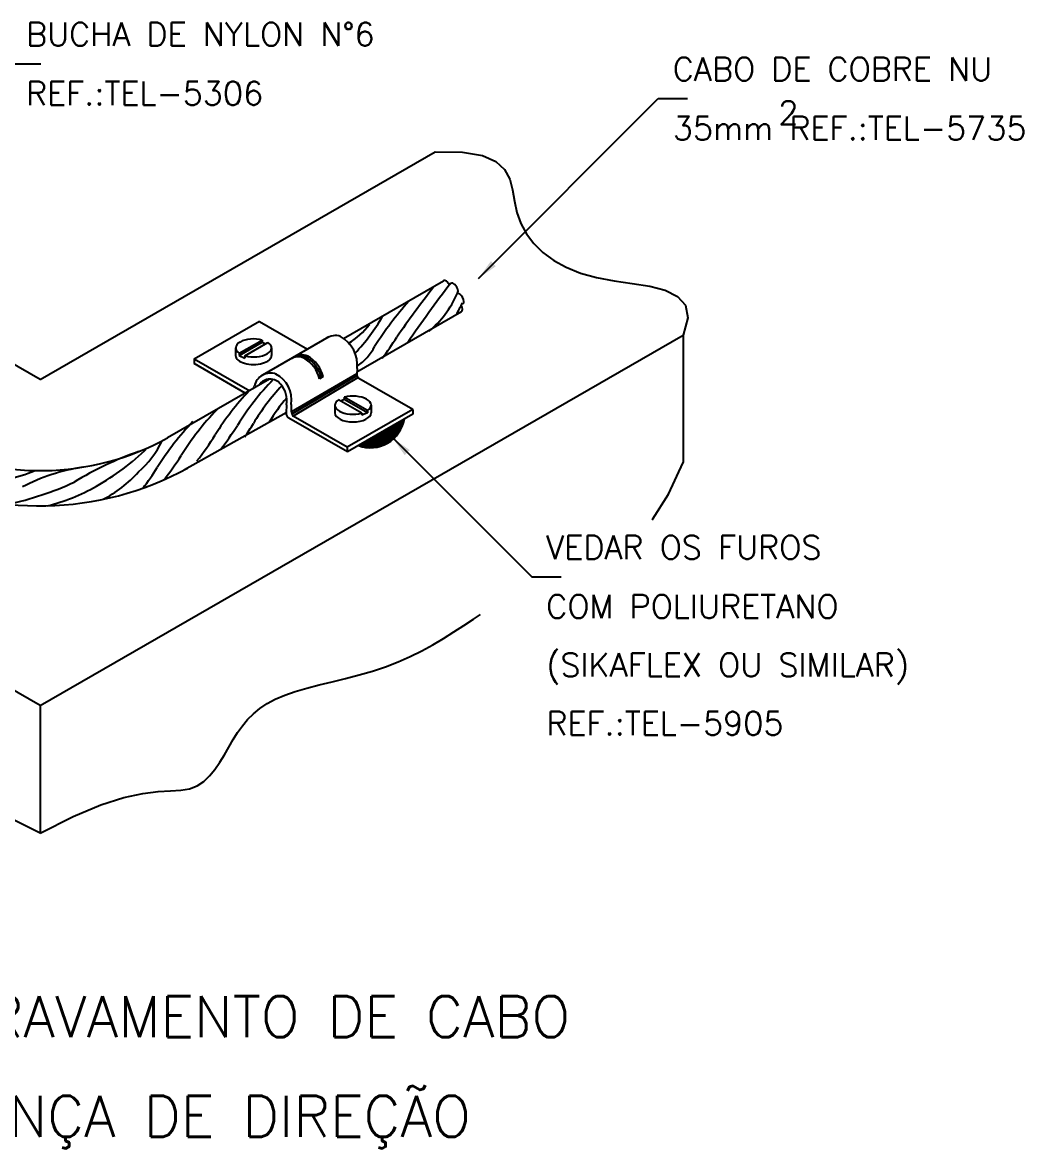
# Model space of a CAD drawing. Header units: millimetres. Extents: x -6250.9 to -6233.9, y -4785 to -4774.2.
# Drawn here: x -6242.47 to -6233.93, y -4785.04 to -4775.43 of the extents above; entities that cross this region are included whole.
import ezdxf
from ezdxf.enums import TextEntityAlignment as Align

# ---------------------------------------------------------------- set-up
doc = ezdxf.new("R2010")
doc.units = ezdxf.units.MM
doc.header["$LTSCALE"] = 10
doc.layers.add('Termotécnica', color=7, linetype='Continuous')
doc.styles.add('r140', font='romans.shx')
doc.styles.add('r80', font='romans.shx')

msp = doc.modelspace()

# ---------------------------------------------------------------- linework, layer by layer
at = {"layer": 'Termotécnica', "color": 2}
for p, q in [((-6242.5684, -4775.7784), (-6242.3184, -4775.7784)), ((-6238.5854, -4777.6108), (-6237.0499, -4776.0753)), ((-6237.0499, -4776.0753), (-6236.7999, -4776.0753)), ((-6242.3251, -4778.4726), (-6238.9533, -4776.5289)), ((-6242.3251, -4778.4726), (-6244.045, -4777.4811)), ((-6239.7357, -4778.1216), (-6238.8828, -4777.6292)), ((-6239.6214, -4778.408), (-6238.7303, -4777.8936)), ((-6242.3251, -4781.2563), (-6247.8125, -4778.093)), ((-6242.3251, -4781.2563), (-6236.8377, -4778.093)), ((-6240.6249, -4778.2491), (-6240.429, -4778.136)), ((-6240.6249, -4778.268), (-6240.429, -4778.1549)), ((-6240.5769, -4778.2704), (-6240.381, -4778.1573)), ((-6240.429, -4778.136), (-6240.429, -4778.1549)), ((-6240.429, -4778.1549), (-6240.3995, -4778.168)), ((-6236.8377, -4778.093), (-6236.8377, -4779.1806)), ((-6240.6559, -4778.2032), (-6240.6559, -4778.2684)), ((-6240.6249, -4778.2491), (-6240.6249, -4778.268)), ((-6240.6249, -4778.268), (-6240.5769, -4778.2894)), ((-6240.5769, -4778.2704), (-6240.5769, -4778.2894)), ((-6240.35, -4778.2032), (-6240.35, -4778.2684)), ((-6239.9097, -4778.448), (-6239.9403, -4778.4661)), ((-6240.368, -4778.4696), (-6241.2383, -4778.972)), ((-6239.5804, -4778.7596), (-6239.7776, -4778.6457)), ((-6239.7293, -4778.6432), (-6239.759, -4778.6564)), ((-6239.7293, -4778.6242), (-6239.7293, -4778.6432)), ((-6239.532, -4778.7381), (-6239.7293, -4778.6242)), ((-6239.532, -4778.7571), (-6239.7293, -4778.6432)), ((-6239.8088, -4778.6919), (-6239.8088, -4778.7575)), ((-6239.532, -4778.7381), (-6239.532, -4778.7571)), ((-6239.5008, -4778.6919), (-6239.5008, -4778.7575)), ((-6240.2253, -4778.7568), (-6241.092, -4779.2424)), ((-6239.532, -4778.7571), (-6239.5804, -4778.7786)), ((-6239.5804, -4778.7596), (-6239.5804, -4778.7786)), ((-6239.3192, -4778.9686), (-6238.13, -4780.1578)), ((-6238.13, -4780.1578), (-6237.88, -4780.1578)), ((-6242.3251, -4781.2563), (-6242.3251, -4782.3439))]:
    msp.add_line(p, q, dxfattribs=at)
at = {"layer": 'Termotécnica', "color": 3}
for p, q in [((-6240.4536, -4777.9771), (-6241.0092, -4778.2978)), ((-6240.4536, -4777.9771), (-6240.043, -4778.2142)), ((-6239.8615, -4778.1094), (-6240.4263, -4778.4355)), ((-6241.0092, -4778.2977), (-6241.0092, -4778.3371)), ((-6240.5738, -4778.5884), (-6241.0092, -4778.3371)), ((-6240.555, -4778.5599), (-6241.0091, -4778.2978)), ((-6239.6196, -4778.3799), (-6239.6231, -4778.4338)), ((-6239.1448, -4778.7291), (-6239.6056, -4778.4631)), ((-6240.2235, -4778.6879), (-6240.2253, -4778.7568)), ((-6240.1822, -4778.6862), (-6240.1812, -4778.7442)), ((-6239.1448, -4778.7291), (-6239.7035, -4779.0517)), ((-6239.1448, -4778.7291), (-6239.1448, -4778.7689)), ((-6239.7031, -4779.0913), (-6240.2012, -4778.8032)), ((-6239.7035, -4779.0516), (-6240.1642, -4778.7857)), ((-6239.1448, -4778.7689), (-6239.7031, -4779.0913)), ((-6239.7035, -4779.0515), (-6239.7035, -4779.0908))]:
    msp.add_line(p, q, dxfattribs=at)
at = {"layer": 'Termotécnica', "color": 1}
for p, q in [((-6239.6227, -4778.4236), (-6240.179, -4778.7495)), ((-6239.6206, -4778.4392), (-6240.1758, -4778.7693)), ((-6239.6114, -4778.4569), (-6240.1642, -4778.7857)), ((-6239.9403, -4778.4661), (-6239.9283, -4778.4466)), ((-6239.9283, -4778.4466), (-6239.9097, -4778.448))]:
    msp.add_line(p, q, dxfattribs=at)
at = {"layer": 'Termotécnica', "color": 2}
for points in [[(-6238.9533, -4776.5289), (-6238.7202, -4776.5318), (-6238.5513, -4776.5609), (-6238.4354, -4776.6119), (-6238.3612, -4776.6806), (-6238.3174, -4776.7626), (-6238.2927, -4776.8538), (-6238.2758, -4776.9498), (-6238.2556, -4777.0465), (-6238.2225, -4777.1399), (-6238.1746, -4777.2287), (-6238.112, -4777.3117), (-6238.0346, -4777.3878), (-6237.9424, -4777.4559), (-6237.8354, -4777.5151), (-6237.7134, -4777.5643), (-6237.5766, -4777.6023), (-6237.4265, -4777.6296), (-6237.272, -4777.652), (-6237.1235, -4777.6768), (-6236.9915, -4777.7114), (-6236.8864, -4777.763), (-6236.8188, -4777.8389), (-6236.799, -4777.9465), (-6236.8377, -4778.093)], [(-6237.1036, -4779.6698), (-6237.0962, -4779.6613), (-6236.963, -4779.4516), (-6236.8377, -4779.1806)], [(-6242.3251, -4782.3439), (-6242.0428, -4782.2023), (-6241.8062, -4782.1045), (-6241.6099, -4782.042), (-6241.4488, -4782.0066), (-6241.3174, -4781.9897), (-6241.2107, -4781.9831), (-6241.1231, -4781.9782), (-6241.0496, -4781.9667), (-6240.9854, -4781.942), (-6240.9288, -4781.9046), (-6240.8784, -4781.8569), (-6240.833, -4781.8013), (-6240.7914, -4781.74), (-6240.7525, -4781.6755), (-6240.7149, -4781.6102), (-6240.6774, -4781.5462), (-6240.6389, -4781.4857), (-6240.5981, -4781.429), (-6240.5538, -4781.3761), (-6240.5048, -4781.3268), (-6240.4499, -4781.2813), (-6240.3879, -4781.2394), (-6240.3176, -4781.2012), (-6240.2377, -4781.1666), (-6240.1477, -4781.1354), (-6240.0488, -4781.1066), (-6239.943, -4781.0793), (-6239.8322, -4781.0523), (-6239.7184, -4781.0245), (-6239.6034, -4780.9948), (-6239.4891, -4780.9621), (-6239.3775, -4780.9255), (-6239.2702, -4780.884), (-6239.1672, -4780.8381), (-6239.0682, -4780.7888), (-6238.973, -4780.7367), (-6238.8814, -4780.6828), (-6238.7931, -4780.6278), (-6238.7078, -4780.5725), (-6238.6253, -4780.5178), (-6238.5674, -4780.4792)], [(-6242.3251, -4782.3439), (-6242.6074, -4782.2023)]]:
    msp.add_lwpolyline(points, dxfattribs=at)
at = {"layer": 'Termotécnica', "color": 1}
for centre, radius, start, end in [((-6233.4444, -4782.0804), 7.0582, 141.48063, 145.79418), ((-6229.9844, -4784.4355), 11.1407, 142.48626, 145.70301), ((-6239.5795, -4777.3822), 0.8891, 310.22207, 336.15745), ((-6237.0038, -4779.7562), 2.9208, 138.09366, 147.62317), ((-6239.5343, -4777.4585), 0.8891, 328.84594, 336.15745), ((-6240.8978, -4777.059), 1.7328, 316.691, 329.6302), ((-6240.0245, -4777.6158), 0.6407, 300.98356, 322.82631), ((-6241.7427, -4776.5328), 2.9244, 323.05852, 327.30418), ((-6239.862, -4777.9949), 0.4383, 303.81502, 333.25418), ((-6240.0919, -4778.3826), 0.104, 65.99414, 98.9204), ((-6240.1796, -4778.5131), 0.26, 14.82939, 60.9363), ((-6238.636, -4780.1068), 2.3582, 136.12123, 148.21026), ((-6238.9148, -4779.7984), 1.8521, 136.62443, 149.11699), ((-6238.83, -4780.1852), 2.3533, 136.6378, 148.17167), ((-6239.1002, -4779.592), 1.477, 139.32695, 149.30578), ((-6239.1169, -4780.365), 2.3582, 136.12123, 148.21026), ((-6239.3201, -4780.4666), 2.3582, 136.12123, 148.21026), ((-6242.0595, -4777.9258), 1.8079, 325.06264, 329.34171), ((-6239.5064, -4778.7612), 0.2938, 249.6486, 350.35138), ((-6239.5064, -4778.7612), 0.2932, 249.74361, 350.25637), ((-6239.5064, -4778.7612), 0.2926, 249.83914, 350.16085), ((-6239.5064, -4778.7612), 0.292, 249.93518, 350.06481), ((-6239.5064, -4778.7612), 0.2914, 250.03174, 349.96825), ((-6239.5064, -4778.7612), 0.2908, 250.12883, 349.87116), ((-6239.5064, -4778.7612), 0.2903, 250.22645, 349.77354), ((-6239.5064, -4778.7612), 0.2897, 250.32461, 349.67538), ((-6239.5064, -4778.7612), 0.2891, 250.42331, 349.57668), ((-6239.5064, -4778.7612), 0.2885, 250.52256, 349.47743), ((-6239.5064, -4778.7612), 0.2879, 250.62236, 349.37763), ((-6239.5064, -4778.7612), 0.2873, 250.72271, 349.27728), ((-6239.5064, -4778.7612), 0.2867, 250.82363, 349.17636), ((-6239.5064, -4778.7612), 0.2862, 250.92512, 349.07487), ((-6239.5064, -4778.7612), 0.2856, 251.02718, 348.97281), ((-6239.5064, -4778.7612), 0.285, 251.12982, 348.87016), ((-6239.5064, -4778.7612), 0.2844, 251.23305, 348.76694), ((-6239.5064, -4778.7612), 0.2838, 251.33687, 348.66312), ((-6239.5064, -4778.7612), 0.2832, 251.44128, 348.55871), ((-6239.5064, -4778.7612), 0.2826, 251.5463, 348.45369), ((-6239.5064, -4778.7612), 0.2821, 251.65192, 348.34807), ((-6239.5064, -4778.7612), 0.2815, 251.75816, 348.24183), ((-6239.5064, -4778.7612), 0.2809, 251.86502, 348.13497), ((-6239.5064, -4778.7612), 0.2803, 251.97251, 348.02748), ((-6239.5064, -4778.7612), 0.2797, 252.08063, 347.91936), ((-6239.5064, -4778.7612), 0.2791, 252.18939, 347.8106), ((-6239.5064, -4778.7612), 0.2785, 252.29879, 347.70119), ((-6239.5064, -4778.7612), 0.2779, 252.40885, 347.59113), ((-6239.5064, -4778.7612), 0.2774, 252.51957, 347.48041), ((-6239.5064, -4778.7612), 0.2768, 252.63096, 347.36903), ((-6239.5064, -4778.7612), 0.2762, 252.74302, 347.25697), ((-6239.5064, -4778.7612), 0.2756, 252.85576, 347.14423), ((-6239.5064, -4778.7612), 0.275, 252.96919, 347.0308), ((-6239.5064, -4778.7612), 0.2744, 253.08332, 346.91667), ((-6239.5064, -4778.7612), 0.2738, 253.19815, 346.80184), ((-6239.5064, -4778.7612), 0.2733, 253.31368, 346.6863), ((-6239.5064, -4778.7612), 0.2727, 253.42994, 346.57005), ((-6239.5064, -4778.7612), 0.2721, 253.54693, 346.45306), ((-6239.5064, -4778.7612), 0.2715, 253.66464, 346.33534), ((-6239.5064, -4778.7612), 0.2709, 253.7831, 346.21688), ((-6239.5064, -4778.7612), 0.2703, 253.90231, 346.09767), ((-6239.5064, -4778.7612), 0.2697, 254.02228, 345.9777), ((-6239.5064, -4778.7612), 0.2692, 254.14302, 345.85697), ((-6239.5064, -4778.7612), 0.2686, 254.26453, 345.73545), ((-6239.5064, -4778.7612), 0.268, 254.38683, 345.61316), ((-6239.5064, -4778.7612), 0.2674, 254.50992, 345.49006), ((-6239.5064, -4778.7612), 0.2668, 254.63382, 345.36617), ((-6239.5064, -4778.7612), 0.2662, 254.75853, 345.24146), ((-6239.5064, -4778.7612), 0.2656, 254.88406, 345.11593), ((-6239.5064, -4778.7612), 0.2651, 255.01042, 344.98957), ((-6239.5064, -4778.7612), 0.2645, 255.13762, 344.86237), ((-6239.5064, -4778.7612), 0.2639, 255.26568, 344.73431), ((-6239.5064, -4778.7612), 0.2633, 255.39459, 344.60539), ((-6239.5064, -4778.7612), 0.2627, 255.52438, 344.47561), ((-6239.5064, -4778.7612), 0.2621, 255.65505, 344.34493), ((-6239.5064, -4778.7612), 0.2615, 255.78662, 344.21337), ((-6239.5064, -4778.7612), 0.2609, 255.91909, 344.0809), ((-6239.5064, -4778.7612), 0.2604, 256.05247, 343.94752), ((-6239.5064, -4778.7612), 0.2598, 256.18678, 343.8132), ((-6239.5064, -4778.7612), 0.2592, 256.32204, 343.67795), ((-6239.5064, -4778.7612), 0.2586, 256.45824, 343.54175), ((-6239.5064, -4778.7612), 0.258, 256.5954, 343.40458), ((-6239.5064, -4778.7612), 0.2574, 256.73354, 343.26644), ((-6239.5064, -4778.7612), 0.2568, 256.87267, 343.12732), ((-6239.5064, -4778.7612), 0.2563, 257.0128, 342.98719), ((-6239.5064, -4778.7612), 0.2557, 257.15394, 342.84605), ((-6239.5064, -4778.7612), 0.2557, 257.15394, 342.84605), ((-6239.5064, -4778.7612), 0.2551, 257.29611, 342.70388), ((-6239.5064, -4778.7612), 0.2545, 257.43932, 342.56067), ((-6239.5064, -4778.7612), 0.2539, 257.58359, 342.4164), ((-6239.5064, -4778.7612), 0.2533, 257.72892, 342.27107), ((-6239.5064, -4778.7612), 0.2527, 257.87534, 342.12465), ((-6239.5064, -4778.7612), 0.2522, 258.02286, 341.97713), ((-6239.5064, -4778.7612), 0.2516, 258.17149, 341.8285), ((-6239.5064, -4778.7612), 0.251, 258.32125, 341.67874), ((-6239.5064, -4778.7612), 0.2504, 258.47216, 341.52783), ((-6239.5064, -4778.7612), 0.2498, 258.62422, 341.37576), ((-6239.5064, -4778.7612), 0.2492, 258.77747, 341.22252), ((-6239.5064, -4778.7612), 0.2486, 258.93191, 341.06808), ((-6239.5064, -4778.7612), 0.248, 259.08756, 340.91242), ((-6239.5064, -4778.7612), 0.2475, 259.24445, 340.75554), ((-6239.5064, -4778.7612), 0.2469, 259.40258, 340.59741), ((-6239.5064, -4778.7612), 0.2463, 259.56198, 340.43801), ((-6239.5064, -4778.7612), 0.2457, 259.72267, 340.27732), ((-6239.5064, -4778.7612), 0.2451, 259.88466, 340.11532), ((-6239.5064, -4778.7612), 0.2445, 260.04798, 339.95201), ((-6239.5064, -4778.7612), 0.2439, 260.21265, 339.78734), ((-6239.5064, -4778.7612), 0.2434, 260.37868, 339.62131), ((-6239.5064, -4778.7612), 0.2428, 260.54611, 339.45388), ((-6239.5064, -4778.7612), 0.2422, 260.71494, 339.28505), ((-6239.5064, -4778.7612), 0.2416, 260.88521, 339.11478), ((-6239.5064, -4778.7612), 0.241, 261.05694, 338.94305), ((-6239.5064, -4778.7612), 0.2404, 261.23014, 338.76984), ((-6239.5064, -4778.7612), 0.2398, 261.40486, 338.59513), ((-6239.5064, -4778.7612), 0.2393, 261.5811, 338.41888), ((-6239.5064, -4778.7612), 0.2387, 261.75891, 338.24108), ((-6239.5064, -4778.7612), 0.2381, 261.93829, 338.0617), ((-6239.5064, -4778.7612), 0.2375, 262.11929, 337.8807), ((-6239.5064, -4778.7612), 0.2369, 262.30193, 337.69806), ((-6242.8461, -4777.6886), 2.3756, 321.50892, 328.0944), ((-6243.1015, -4777.2848), 2.9244, 322.35587, 327.30418), ((-6239.5064, -4778.7612), 0.2363, 262.48623, 337.51376), ((-6239.5064, -4778.7612), 0.2357, 262.67223, 337.32775), ((-6239.5064, -4778.7612), 0.2352, 262.85997, 337.14002), ((-6239.5064, -4778.7612), 0.2346, 263.04946, 336.95053), ((-6239.5064, -4778.7612), 0.234, 263.24074, 336.75925), ((-6239.5064, -4778.7612), 0.2334, 263.43385, 336.56613), ((-6239.5064, -4778.7612), 0.2328, 263.62883, 336.37116), ((-6239.5064, -4778.7612), 0.2322, 263.82569, 336.17429), ((-6239.5064, -4778.7612), 0.2316, 264.0245, 335.97549), ((-6239.5064, -4778.7612), 0.231, 264.22527, 335.77472), ((-6239.5064, -4778.7612), 0.2305, 264.42805, 335.57194), ((-6239.5064, -4778.7612), 0.2299, 264.63288, 335.3671), ((-6239.5064, -4778.7612), 0.2293, 264.83981, 335.16018), ((-6239.5064, -4778.7612), 0.2287, 265.04887, 334.95112), ((-6239.5064, -4778.7612), 0.2281, 265.26011, 334.73987), ((-6239.5064, -4778.7612), 0.2275, 265.47358, 334.52641), ((-6239.5064, -4778.7612), 0.2269, 265.68932, 334.31066), ((-6239.5064, -4778.7612), 0.2264, 265.90739, 334.0926), ((-6239.5064, -4778.7612), 0.2258, 266.12783, 333.87216), ((-6239.5064, -4778.7612), 0.2252, 266.3507, 333.64929), ((-6239.5064, -4778.7612), 0.2246, 266.57606, 333.42393), ((-6239.5064, -4778.7612), 0.224, 266.80395, 333.19603), ((-6239.5064, -4778.7612), 0.2234, 267.03445, 332.96554), ((-6239.5064, -4778.7612), 0.2228, 267.26761, 332.73238), ((-6239.5064, -4778.7612), 0.2223, 267.5035, 332.49649), ((-6239.5064, -4778.7612), 0.2217, 267.74218, 332.25781), ((-6239.5064, -4778.7612), 0.2211, 267.98372, 332.01626), ((-6239.5064, -4778.7612), 0.2205, 268.22821, 331.77178), ((-6239.5064, -4778.7612), 0.2199, 268.47571, 331.52428), ((-6239.5064, -4778.7612), 0.2193, 268.7263, 331.27369), ((-6239.5064, -4778.7612), 0.2187, 268.98006, 331.01993), ((-6239.5064, -4778.7612), 0.2181, 269.23709, 330.7629), ((-6239.5064, -4778.7612), 0.2176, 269.49747, 330.50252), ((-6239.5064, -4778.7612), 0.217, 269.7613, 330.23869), ((-6239.5064, -4778.7612), 0.2164, 270.02868, 329.97131), ((-6239.5064, -4778.7612), 0.2158, 270.2997, 329.70028), ((-6239.5064, -4778.7612), 0.2152, 270.57449, 329.42549), ((-6239.5064, -4778.7612), 0.2146, 270.85316, 329.14683), ((-6239.5064, -4778.7612), 0.214, 271.13583, 328.86416), ((-6239.5064, -4778.7612), 0.2135, 271.42262, 328.57737), ((-6239.5064, -4778.7612), 0.2129, 271.71368, 328.28631), ((-6239.5064, -4778.7612), 0.2123, 272.00914, 327.99085), ((-6239.5064, -4778.7612), 0.2117, 272.30915, 327.69084), ((-6239.5064, -4778.7612), 0.2111, 272.61388, 327.38611), ((-6239.5064, -4778.7612), 0.2105, 272.9235, 327.07649), ((-6239.5064, -4778.7612), 0.2099, 273.23818, 326.76181), ((-6239.5064, -4778.7612), 0.2094, 273.55812, 326.44187), ((-6239.5064, -4778.7612), 0.2088, 273.88352, 326.11647), ((-6239.5064, -4778.7612), 0.2082, 274.2146, 325.78539), ((-6239.5064, -4778.7612), 0.2076, 274.55159, 325.4484), ((-6239.5064, -4778.7612), 0.207, 274.89474, 325.10525), ((-6239.5064, -4778.7612), 0.2064, 275.24433, 324.75566), ((-6239.5064, -4778.7612), 0.2058, 275.60063, 324.39936), ((-6239.5064, -4778.7612), 0.2053, 275.96397, 324.03602), ((-6239.5064, -4778.7612), 0.2047, 276.33467, 323.66531), ((-6239.5064, -4778.7612), 0.2041, 276.71311, 323.28687), ((-6239.5064, -4778.7612), 0.2035, 277.09969, 322.9003), ((-6239.5064, -4778.7612), 0.2029, 277.49482, 322.50517), ((-6239.5064, -4778.7612), 0.2023, 277.89899, 322.10099), ((-6239.5064, -4778.7612), 0.2017, 278.31273, 321.68726), ((-6239.5064, -4778.7612), 0.2011, 278.73659, 321.26339), ((-6239.5064, -4778.7612), 0.2006, 279.17123, 320.82876), ((-6239.5064, -4778.7612), 0.2, 279.61733, 320.38266), ((-6239.5064, -4778.7612), 0.1994, 280.07569, 319.92429), ((-6239.5064, -4778.7612), 0.1988, 280.5472, 319.45278), ((-6239.5064, -4778.7612), 0.1982, 281.03285, 318.96713), ((-6239.5064, -4778.7612), 0.1976, 281.53378, 318.4662), ((-6239.5064, -4778.7612), 0.197, 282.05129, 317.9487), ((-6239.5064, -4778.7612), 0.1965, 282.58687, 317.41312), ((-6239.5064, -4778.7612), 0.1959, 283.14227, 316.85772), ((-6239.5064, -4778.7612), 0.1953, 283.71954, 316.28045), ((-6239.5064, -4778.7612), 0.1947, 284.32112, 315.67887), ((-6239.5064, -4778.7612), 0.1941, 284.94994, 315.05005), ((-6239.5064, -4778.7612), 0.1935, 285.60961, 314.39037), ((-6239.5064, -4778.7612), 0.1929, 286.30462, 313.69537), ((-6239.5064, -4778.7612), 0.1924, 287.04066, 312.95933), ((-6239.5064, -4778.7612), 0.1918, 287.82522, 312.17476), ((-6239.5064, -4778.7612), 0.1912, 288.66841, 311.33158), ((-6239.5064, -4778.7612), 0.1906, 289.58449, 310.4155), ((-6239.5064, -4778.7612), 0.19, 290.59477, 309.40521), ((-6239.5064, -4778.7612), 0.1894, 291.73379, 308.2662), ((-6239.5064, -4778.7612), 0.1888, 293.06472, 306.93526), ((-6239.5064, -4778.7612), 0.1882, 294.73115, 305.26884), ((-6239.5064, -4778.7612), 0.1877, 297.29489, 302.7051), ((-6242.0449, -4778.6249), 0.8475, 311.30861, 334.03218), ((-6240.5658, -4781.7313), 2.798, 109.11028, 121.65127), ((-6242.8576, -4777.5832), 2.0657, 299.37369, 314.46914), ((-6243.5824, -4777.5429), 2.9244, 322.35587, 327.30418), ((-6241.7286, -4780.7938), 1.5894, 98.43096, 117.97947), ((-6243.7856, -4777.6445), 2.9244, 323.12218, 327.30418), ((-6242.993, -4777.6445), 1.7242, 274.63915, 291.32669), ((-6242.2292, -4778.6116), 0.9876, 296.36356, 318.85711), ((-6243.206, -4776.7836), 2.8209, 282.4881, 294.5488), ((-6242.6464, -4777.9857), 1.6113, 283.71928, 299.84743)]:
    msp.add_arc(centre, radius, start, end, dxfattribs=at)
at = {"layer": 'Termotécnica', "color": 3}
for centre, radius, start, end in [((-6239.8067, -4778.2319), 0.1342, 69.95698, 125.9172), ((-6239.8956, -4778.3486), 0.2777, 353.53562, 60.9363), ((-6240.36, -4778.5566), 0.1385, 69.51225, 168.45232), ((-6240.425, -4778.6456), 0.2462, 350.49946, 63.1737), ((-6239.5714, -4778.4249), 0.0513, 176.38528, 228.1889), ((-6240.5393, -4778.5178), 0.0449, 249.5255, 287.35915), ((-6240.5393, -4778.5178), 0.0449, 312.64085, 345.72699), ((-6240.3612, -4778.5817), 0.1123, 37.73726, 146.52547), ((-6240.4195, -4778.6483), 0.2, 348.58359, 42.61656), ((-6240.13, -4778.7474), 0.0513, 176.38528, 228.1889), ((-6240.179, -4778.7622), 0.0466, 173.30764, 241.50481)]:
    msp.add_arc(centre, radius, start, end, dxfattribs=at)
at = {"layer": 'Termotécnica', "color": 2}
for centre, radius, start, end in [((-6240.0934, -4778.3923), 0.1296, 65.99414, 124.29681), ((-6240.173, -4778.51), 0.2706, 13.24798, 60.72666), ((-6240.1225, -4778.4008), 0.1218, 65.99414, 124.29681), ((-6240.2103, -4778.5313), 0.2777, 13.56584, 60.9363), ((-6242.3251, -4776.9944), 2.2566, 243.09272, 298.7905), ((-6242.3251, -4776.9403), 2.6115, 243.33411, 298.7905)]:
    msp.add_arc(centre, radius, start, end, dxfattribs=at)
for centre, major_axis, ratio, start_param, end_param in [((-6238.8573, -4777.6734), (0.0255, -0.0442), 0.509483, 1.500018, 3.141593), ((-6238.7928, -4777.6962), (0.0255, -0.0442), 0.509483, 0, 3.141593), ((-6238.7423, -4777.7838), (0.0255, -0.0442), 0.509483, 0, 3.139239), ((-6238.7558, -4777.8494), (0.0255, -0.0442), 0.509483, 0, 1.517429), ((-6240.5029, -4778.2032), (-0.153, 0), 0.500279, 4.209434, 6.927858), ((-6240.5029, -4778.2032), (-0.153, 0), 0.500279, 1.067604, 3.786429), ((-6240.5029, -4778.2684), (-0.153, 0), 0.500279, 0, 3.141593), ((-6239.6548, -4778.6919), (0.154, 0), 0.500279, 2.496756, 5.215581), ((-6239.6548, -4778.6919), (0.154, 0), 0.500279, -0.644673, 2.073751), ((-6239.6548, -4778.7575), (0.154, 0), 0.500279, 3.141593, 6.283185)]:
    msp.add_ellipse(centre, major_axis=major_axis, ratio=ratio, start_param=start_param, end_param=end_param, dxfattribs=at)
for points in [[(-6238.4361, -4777.5056), (-6238.4783, -4777.4628), (-6238.5854, -4777.6108)], [(-6239.214, -4779.1179), (-6239.1713, -4779.0757), (-6239.3192, -4778.9686)]]:
    msp.add_solid(points, dxfattribs=at)

# ---------------------------------------------------------------- texts
at = {"layer": 'Termotécnica', "color": 2, "style": 'r80'}
for s, p in [('BUCHA DE NYLON N%%d6', (-6242.4448, -4775.5259)), ('CABO DE COBRE NU', (-6236.9263, -4775.8228)), ('REF.:TEL-5306', (-6242.4444, -4776.0301)), ('35mm REF.:TEL-5735', (-6236.9259, -4776.3271)), ('VEDAR OS FUROS', (-6238.0064, -4779.9054)), ('COM POLIURETANO', (-6238.006, -4780.4096)), ('(SIKAFLEX OU SIMILAR) ', (-6238.0051, -4780.9092)), ('REF.:TEL-5905', (-6238.0051, -4781.4078))]:
    msp.add_text(s, height=0.2, dxfattribs=at).set_placement(p, align=Align.MIDDLE_LEFT)
msp.add_text('2', height=0.2, dxfattribs=at).set_placement((-6236.0263, -4776.2961))
at = {"layer": 'Termotécnica', "color": 5, "style": 'r140'}
for s, p in [('DETALHE DO TRAVAMENTO DE CABO', (-6241.9641, -4784.1905)), ('PARA MUDANÇA DE DIREÇÃO', (-6241.9641, -4785.0418))]:
    msp.add_text(s, height=0.35, dxfattribs=at).set_placement(p, align=Align.BOTTOM_CENTER)

doc.saveas('drawing.dxf')
